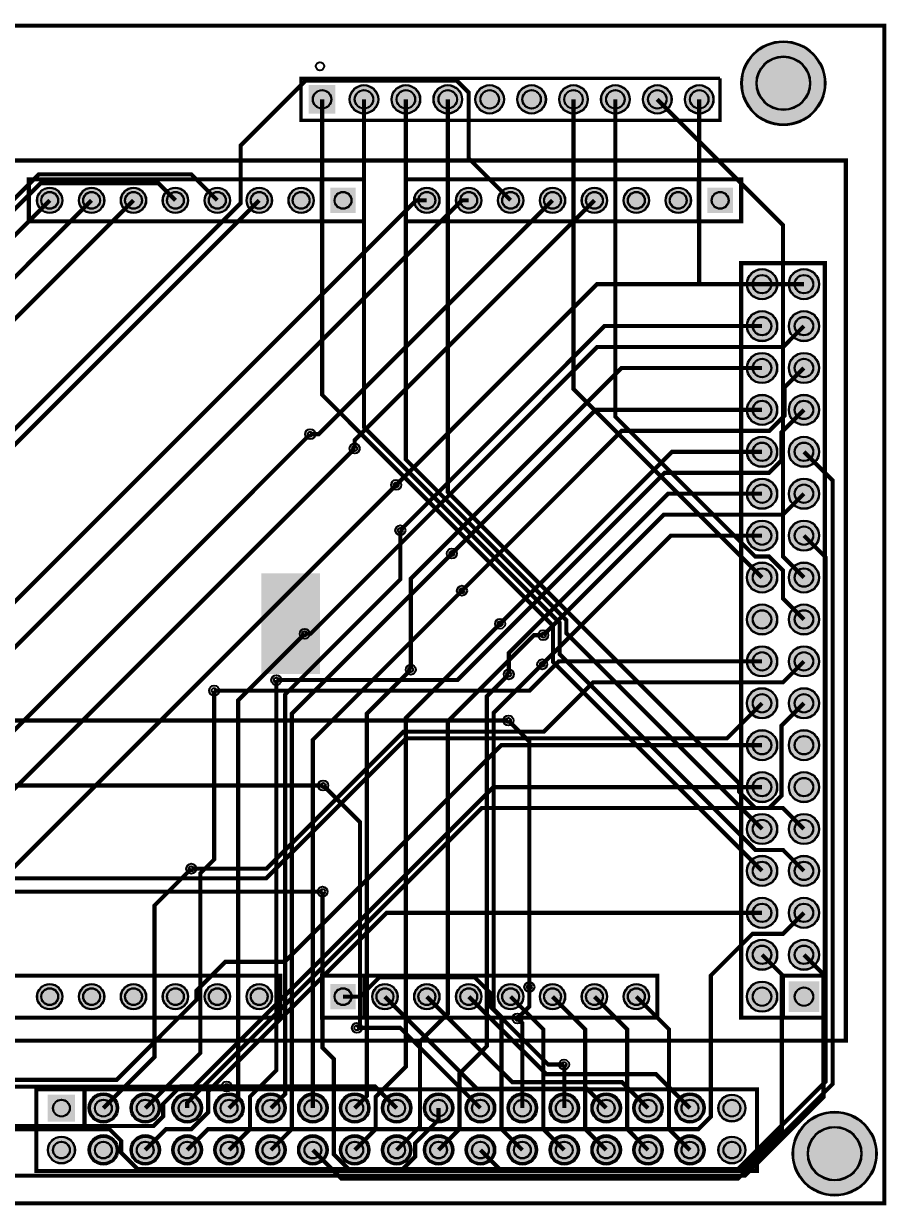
# Model space of a CAD drawing. Header units: millimetres. Extents: x 0 to 106, y 0 to 71.
# Drawn here: x 54 to 106.3, y -0.1 to 71.5 of the extents above; entities that cross this region are included whole.
import ezdxf

# ---------------------------------------------------------------- set-up
doc = ezdxf.new("R2010")
doc.units = ezdxf.units.MM
for name, color, linetype, true_color in [('BoardOutLine', 7, 'Continuous', 0xff00ff), ('BottomLayer', 7, 'Continuous', 0x0000ff), ('BottomSilkLayer', 7, 'Continuous', 0x66cc33), ('BottomSolderMaskLayer', 7, 'Continuous', 0xaa00ff), ('Hole', 7, 'Continuous', 0x222222), ('Multi-Layer', 7, 'Continuous', 0xc0c0c0), ('TopLayer', 7, 'Continuous', 0xff0000), ('TopSilkLayer', 7, 'Continuous', 0xffcc00), ('TopSolderMaskLayer', 7, 'Continuous', 0x800080)]:
    doc.layers.add(name, color=color, linetype=linetype, true_color=true_color)

msp = doc.modelspace()

# ---------------------------------------------------------------- hatches: boundary and pattern name
at = {"layer": 'BottomSolderMaskLayer'}
for points in [[(97.471, 67.88, 1), (102.572, 67.88, 1)], [(71.247, 67.779), (72.873, 67.779), (72.873, 66.028), (71.247, 66.028)], [(73.724, 66.904, 1), (75.475, 66.904, 1)], [(76.265, 66.904, 1), (78.015, 66.904, 1)], [(78.805, 66.904, 1), (80.555, 66.904, 1)], [(81.345, 66.904, 1), (83.095, 66.904, 1)], [(83.885, 66.904, 1), (85.635, 66.904, 1)], [(86.425, 66.904, 1), (88.175, 66.904, 1)], [(88.965, 66.904, 1), (90.715, 66.904, 1)], [(91.505, 66.904, 1), (93.255, 66.904, 1)], [(94.045, 66.904, 1), (95.795, 66.904, 1)], [(54.774, 60.782, 1), (56.325, 60.782, 1)], [(57.314, 60.782, 1), (58.865, 60.782, 1)], [(59.854, 60.782, 1), (61.405, 60.782, 1)], [(62.394, 60.782, 1), (63.945, 60.782, 1)], [(64.934, 60.782, 1), (66.485, 60.782, 1)], [(67.474, 60.782, 1), (69.025, 60.782, 1)], [(70.014, 60.782, 1), (71.565, 60.782, 1)], [(74.105, 60.007), (72.555, 60.007), (72.555, 61.558), (74.105, 61.558)], [(77.635, 60.782, 1), (79.185, 60.782, 1)], [(80.175, 60.782, 1), (81.725, 60.782, 1)], [(82.715, 60.782, 1), (84.265, 60.782, 1)], [(85.255, 60.782, 1), (86.805, 60.782, 1)], [(87.795, 60.782, 1), (89.345, 60.782, 1)], [(90.335, 60.782, 1), (91.885, 60.782, 1)], [(92.875, 60.782, 1), (94.425, 60.782, 1)], [(96.965, 60.007), (95.415, 60.007), (95.415, 61.558), (96.965, 61.558)], [(97.805, 55.702, 1), (99.655, 55.702, 1)], [(100.345, 55.702, 1), (102.195, 55.702, 1)], [(97.805, 53.162, 1), (99.655, 53.162, 1)], [(100.345, 53.162, 1), (102.195, 53.162, 1)], [(97.805, 50.622, 1), (99.655, 50.622, 1)], [(100.345, 50.622, 1), (102.195, 50.622, 1)], [(97.805, 48.082, 1), (99.655, 48.082, 1)], [(100.345, 48.082, 1), (102.195, 48.082, 1)], [(97.805, 45.542, 1), (99.655, 45.542, 1)], [(100.345, 45.542, 1), (102.195, 45.542, 1)], [(97.805, 43.002, 1), (99.655, 43.002, 1)], [(100.345, 43.002, 1), (102.195, 43.002, 1)], [(97.805, 40.462, 1), (99.655, 40.462, 1)], [(100.345, 40.462, 1), (102.195, 40.462, 1)], [(97.805, 37.922, 1), (99.655, 37.922, 1)], [(100.345, 37.922, 1), (102.195, 37.922, 1)], [(97.805, 35.382, 1), (99.655, 35.382, 1)], [(100.345, 35.382, 1), (102.195, 35.382, 1)], [(97.805, 32.842, 1), (99.655, 32.842, 1)], [(100.345, 32.842, 1), (102.195, 32.842, 1)], [(97.805, 30.302, 1), (99.655, 30.302, 1)], [(100.345, 30.302, 1), (102.195, 30.302, 1)], [(97.805, 27.762, 1), (99.655, 27.762, 1)], [(100.345, 27.762, 1), (102.195, 27.762, 1)], [(97.805, 25.222, 1), (99.655, 25.222, 1)], [(100.345, 25.222, 1), (102.195, 25.222, 1)], [(97.805, 22.682, 1), (99.655, 22.682, 1)], [(100.345, 22.682, 1), (102.195, 22.682, 1)], [(97.805, 20.142, 1), (99.655, 20.142, 1)], [(100.345, 20.142, 1), (102.195, 20.142, 1)], [(97.805, 17.602, 1), (99.655, 17.602, 1)], [(100.345, 17.602, 1), (102.195, 17.602, 1)], [(97.805, 15.062, 1), (99.655, 15.062, 1)], [(100.345, 15.062, 1), (102.195, 15.062, 1)], [(54.774, 12.522, 1), (56.325, 12.522, 1)], [(57.314, 12.522, 1), (58.865, 12.522, 1)], [(59.854, 12.522, 1), (61.405, 12.522, 1)], [(62.394, 12.522, 1), (63.945, 12.522, 1)], [(64.934, 12.522, 1), (66.485, 12.522, 1)], [(67.474, 12.522, 1), (69.025, 12.522, 1)], [(72.555, 13.298), (74.105, 13.298), (74.105, 11.747), (72.555, 11.747)], [(75.095, 12.522, 1), (76.645, 12.522, 1)], [(77.635, 12.522, 1), (79.185, 12.522, 1)], [(80.175, 12.522, 1), (81.725, 12.522, 1)], [(82.715, 12.522, 1), (84.265, 12.522, 1)], [(85.255, 12.522, 1), (86.805, 12.522, 1)], [(87.795, 12.522, 1), (89.345, 12.522, 1)], [(90.335, 12.522, 1), (91.885, 12.522, 1)], [(97.805, 12.522, 1), (99.655, 12.522, 1)], [(100.345, 11.597), (100.345, 13.448), (102.195, 13.448), (102.195, 11.597)], [(55.436, 4.94), (57.087, 4.94), (57.087, 6.591), (55.436, 6.591)], [(57.976, 5.766, 1), (59.627, 5.766, 1)], [(60.516, 5.766, 1), (62.167, 5.766, 1)], [(63.056, 5.766, 1), (64.707, 5.766, 1)], [(65.596, 5.766, 1), (67.247, 5.766, 1)], [(68.136, 5.766, 1), (69.787, 5.766, 1)], [(70.676, 5.766, 1), (72.327, 5.766, 1)], [(73.216, 5.766, 1), (74.867, 5.766, 1)], [(75.756, 5.766, 1), (77.407, 5.766, 1)], [(78.296, 5.766, 1), (79.947, 5.766, 1)], [(80.836, 5.766, 1), (82.487, 5.766, 1)], [(83.376, 5.766, 1), (85.027, 5.766, 1)], [(85.916, 5.766, 1), (87.567, 5.766, 1)], [(88.456, 5.766, 1), (90.107, 5.766, 1)], [(90.996, 5.766, 1), (92.647, 5.766, 1)], [(93.536, 5.766, 1), (95.187, 5.766, 1)], [(96.076, 5.766, 1), (97.727, 5.766, 1)], [(100.581, 3.008, 1), (105.682, 3.008, 1)], [(55.436, 3.226, 1), (57.087, 3.226, 1)], [(57.976, 3.226, 1), (59.627, 3.226, 1)], [(60.516, 3.226, 1), (62.167, 3.226, 1)], [(63.056, 3.226, 1), (64.707, 3.226, 1)], [(65.596, 3.226, 1), (67.247, 3.226, 1)], [(68.136, 3.226, 1), (69.787, 3.226, 1)], [(70.676, 3.226, 1), (72.327, 3.226, 1)], [(73.216, 3.226, 1), (74.867, 3.226, 1)], [(75.756, 3.226, 1), (77.407, 3.226, 1)], [(78.296, 3.226, 1), (79.947, 3.226, 1)], [(80.836, 3.226, 1), (82.487, 3.226, 1)], [(83.376, 3.226, 1), (85.027, 3.226, 1)], [(85.916, 3.226, 1), (87.567, 3.226, 1)], [(88.456, 3.226, 1), (90.107, 3.226, 1)], [(90.996, 3.226, 1), (92.647, 3.226, 1)], [(93.536, 3.226, 1), (95.187, 3.226, 1)], [(96.076, 3.226, 1), (97.727, 3.226, 1)]]:
    msp.add_hatch(color=256, dxfattribs=at).paths.add_polyline_path(points)
at = {"layer": 'Multi-Layer'}
for points in [[(71.273, 67.754), (72.847, 67.754), (72.847, 66.054), (71.273, 66.054)], [(73.75, 66.904, 1), (75.45, 66.904, 1)], [(76.29, 66.904, 1), (77.99, 66.904, 1)], [(78.83, 66.904, 1), (80.53, 66.904, 1)], [(81.37, 66.904, 1), (83.07, 66.904, 1)], [(83.91, 66.904, 1), (85.61, 66.904, 1)], [(86.45, 66.904, 1), (88.15, 66.904, 1)], [(88.99, 66.904, 1), (90.69, 66.904, 1)], [(91.53, 66.904, 1), (93.23, 66.904, 1)], [(94.07, 66.904, 1), (95.77, 66.904, 1)], [(54.8, 60.782, 1), (56.3, 60.782, 1)], [(57.34, 60.782, 1), (58.84, 60.782, 1)], [(59.88, 60.782, 1), (61.38, 60.782, 1)], [(62.42, 60.782, 1), (63.92, 60.782, 1)], [(64.96, 60.782, 1), (66.46, 60.782, 1)], [(67.5, 60.782, 1), (69, 60.782, 1)], [(70.04, 60.782, 1), (71.54, 60.782, 1)], [(74.08, 60.032), (72.58, 60.032), (72.58, 61.532), (74.08, 61.532)], [(77.66, 60.782, 1), (79.16, 60.782, 1)], [(80.2, 60.782, 1), (81.7, 60.782, 1)], [(82.74, 60.782, 1), (84.24, 60.782, 1)], [(85.28, 60.782, 1), (86.78, 60.782, 1)], [(87.82, 60.782, 1), (89.32, 60.782, 1)], [(90.36, 60.782, 1), (91.86, 60.782, 1)], [(92.9, 60.782, 1), (94.4, 60.782, 1)], [(96.94, 60.032), (95.44, 60.032), (95.44, 61.532), (96.94, 61.532)], [(97.83, 55.702, 1), (99.63, 55.702, 1)], [(100.37, 55.702, 1), (102.17, 55.702, 1)], [(97.83, 53.162, 1), (99.63, 53.162, 1)], [(100.37, 53.162, 1), (102.17, 53.162, 1)], [(97.83, 50.622, 1), (99.63, 50.622, 1)], [(100.37, 50.622, 1), (102.17, 50.622, 1)], [(97.83, 48.082, 1), (99.63, 48.082, 1)], [(100.37, 48.082, 1), (102.17, 48.082, 1)], [(97.83, 45.542, 1), (99.63, 45.542, 1)], [(100.37, 45.542, 1), (102.17, 45.542, 1)], [(97.83, 43.002, 1), (99.63, 43.002, 1)], [(100.37, 43.002, 1), (102.17, 43.002, 1)], [(97.83, 40.462, 1), (99.63, 40.462, 1)], [(100.37, 40.462, 1), (102.17, 40.462, 1)], [(97.83, 37.922, 1), (99.63, 37.922, 1)], [(100.37, 37.922, 1), (102.17, 37.922, 1)], [(97.83, 35.382, 1), (99.63, 35.382, 1)], [(100.37, 35.382, 1), (102.17, 35.382, 1)], [(97.83, 32.842, 1), (99.63, 32.842, 1)], [(100.37, 32.842, 1), (102.17, 32.842, 1)], [(97.83, 30.302, 1), (99.63, 30.302, 1)], [(100.37, 30.302, 1), (102.17, 30.302, 1)], [(97.83, 27.762, 1), (99.63, 27.762, 1)], [(100.37, 27.762, 1), (102.17, 27.762, 1)], [(97.83, 25.222, 1), (99.63, 25.222, 1)], [(100.37, 25.222, 1), (102.17, 25.222, 1)], [(97.83, 22.682, 1), (99.63, 22.682, 1)], [(100.37, 22.682, 1), (102.17, 22.682, 1)], [(97.83, 20.142, 1), (99.63, 20.142, 1)], [(100.37, 20.142, 1), (102.17, 20.142, 1)], [(97.83, 17.602, 1), (99.63, 17.602, 1)], [(100.37, 17.602, 1), (102.17, 17.602, 1)], [(97.83, 15.062, 1), (99.63, 15.062, 1)], [(100.37, 15.062, 1), (102.17, 15.062, 1)], [(54.8, 12.522, 1), (56.3, 12.522, 1)], [(57.34, 12.522, 1), (58.84, 12.522, 1)], [(59.88, 12.522, 1), (61.38, 12.522, 1)], [(62.42, 12.522, 1), (63.92, 12.522, 1)], [(64.96, 12.522, 1), (66.46, 12.522, 1)], [(67.5, 12.522, 1), (69, 12.522, 1)], [(72.58, 13.272), (74.08, 13.272), (74.08, 11.772), (72.58, 11.772)], [(75.12, 12.522, 1), (76.62, 12.522, 1)], [(77.66, 12.522, 1), (79.16, 12.522, 1)], [(80.2, 12.522, 1), (81.7, 12.522, 1)], [(82.74, 12.522, 1), (84.24, 12.522, 1)], [(85.28, 12.522, 1), (86.78, 12.522, 1)], [(87.82, 12.522, 1), (89.32, 12.522, 1)], [(90.36, 12.522, 1), (91.86, 12.522, 1)], [(97.83, 12.522, 1), (99.63, 12.522, 1)], [(100.37, 11.622), (100.37, 13.422), (102.17, 13.422), (102.17, 11.622)], [(55.461, 4.966), (57.061, 4.966), (57.061, 6.566), (55.461, 6.566)], [(58.001, 5.766, 1), (59.601, 5.766, 1)], [(60.541, 5.766, 1), (62.141, 5.766, 1)], [(63.081, 5.766, 1), (64.681, 5.766, 1)], [(65.621, 5.766, 1), (67.221, 5.766, 1)], [(68.161, 5.766, 1), (69.761, 5.766, 1)], [(70.701, 5.766, 1), (72.301, 5.766, 1)], [(73.241, 5.766, 1), (74.841, 5.766, 1)], [(75.781, 5.766, 1), (77.381, 5.766, 1)], [(78.321, 5.766, 1), (79.921, 5.766, 1)], [(80.861, 5.766, 1), (82.461, 5.766, 1)], [(83.401, 5.766, 1), (85.001, 5.766, 1)], [(85.941, 5.766, 1), (87.541, 5.766, 1)], [(88.481, 5.766, 1), (90.081, 5.766, 1)], [(91.021, 5.766, 1), (92.621, 5.766, 1)], [(93.561, 5.766, 1), (95.161, 5.766, 1)], [(96.101, 5.766, 1), (97.701, 5.766, 1)], [(55.461, 3.226, 1), (57.061, 3.226, 1)], [(58.001, 3.226, 1), (59.601, 3.226, 1)], [(60.541, 3.226, 1), (62.141, 3.226, 1)], [(63.081, 3.226, 1), (64.681, 3.226, 1)], [(65.621, 3.226, 1), (67.221, 3.226, 1)], [(68.161, 3.226, 1), (69.761, 3.226, 1)], [(70.701, 3.226, 1), (72.301, 3.226, 1)], [(73.241, 3.226, 1), (74.841, 3.226, 1)], [(75.781, 3.226, 1), (77.381, 3.226, 1)], [(78.321, 3.226, 1), (79.921, 3.226, 1)], [(80.861, 3.226, 1), (82.461, 3.226, 1)], [(83.401, 3.226, 1), (85.001, 3.226, 1)], [(85.941, 3.226, 1), (87.541, 3.226, 1)], [(88.481, 3.226, 1), (90.081, 3.226, 1)], [(91.021, 3.226, 1), (92.621, 3.226, 1)], [(93.561, 3.226, 1), (95.161, 3.226, 1)], [(96.101, 3.226, 1), (97.701, 3.226, 1)]]:
    msp.add_hatch(color=256, dxfattribs=at).paths.add_polyline_path(points)
at = {"layer": 'TopSilkLayer'}
msp.add_hatch(color=256, dxfattribs=at).paths.add_polyline_path([(68.377, 38.176), (71.933, 38.176), (71.933, 32.08), (68.377, 32.08), (68.377, 38.176)])
at = {"layer": 'TopSolderMaskLayer'}
for points in [[(97.471, 67.88, 1), (102.572, 67.88, 1)], [(71.247, 67.779), (72.873, 67.779), (72.873, 66.028), (71.247, 66.028)], [(73.724, 66.904, 1), (75.475, 66.904, 1)], [(76.265, 66.904, 1), (78.015, 66.904, 1)], [(78.805, 66.904, 1), (80.555, 66.904, 1)], [(81.345, 66.904, 1), (83.095, 66.904, 1)], [(83.885, 66.904, 1), (85.635, 66.904, 1)], [(86.425, 66.904, 1), (88.175, 66.904, 1)], [(88.965, 66.904, 1), (90.715, 66.904, 1)], [(91.505, 66.904, 1), (93.255, 66.904, 1)], [(94.045, 66.904, 1), (95.795, 66.904, 1)], [(54.774, 60.782, 1), (56.325, 60.782, 1)], [(57.314, 60.782, 1), (58.865, 60.782, 1)], [(59.854, 60.782, 1), (61.405, 60.782, 1)], [(62.394, 60.782, 1), (63.945, 60.782, 1)], [(64.934, 60.782, 1), (66.485, 60.782, 1)], [(67.474, 60.782, 1), (69.025, 60.782, 1)], [(70.014, 60.782, 1), (71.565, 60.782, 1)], [(74.105, 60.007), (72.555, 60.007), (72.555, 61.558), (74.105, 61.558)], [(77.635, 60.782, 1), (79.185, 60.782, 1)], [(80.175, 60.782, 1), (81.725, 60.782, 1)], [(82.715, 60.782, 1), (84.265, 60.782, 1)], [(85.255, 60.782, 1), (86.805, 60.782, 1)], [(87.795, 60.782, 1), (89.345, 60.782, 1)], [(90.335, 60.782, 1), (91.885, 60.782, 1)], [(92.875, 60.782, 1), (94.425, 60.782, 1)], [(96.965, 60.007), (95.415, 60.007), (95.415, 61.558), (96.965, 61.558)], [(97.805, 55.702, 1), (99.655, 55.702, 1)], [(100.345, 55.702, 1), (102.195, 55.702, 1)], [(97.805, 53.162, 1), (99.655, 53.162, 1)], [(100.345, 53.162, 1), (102.195, 53.162, 1)], [(97.805, 50.622, 1), (99.655, 50.622, 1)], [(100.345, 50.622, 1), (102.195, 50.622, 1)], [(97.805, 48.082, 1), (99.655, 48.082, 1)], [(100.345, 48.082, 1), (102.195, 48.082, 1)], [(97.805, 45.542, 1), (99.655, 45.542, 1)], [(100.345, 45.542, 1), (102.195, 45.542, 1)], [(97.805, 43.002, 1), (99.655, 43.002, 1)], [(100.345, 43.002, 1), (102.195, 43.002, 1)], [(97.805, 40.462, 1), (99.655, 40.462, 1)], [(100.345, 40.462, 1), (102.195, 40.462, 1)], [(97.805, 37.922, 1), (99.655, 37.922, 1)], [(100.345, 37.922, 1), (102.195, 37.922, 1)], [(97.805, 35.382, 1), (99.655, 35.382, 1)], [(100.345, 35.382, 1), (102.195, 35.382, 1)], [(97.805, 32.842, 1), (99.655, 32.842, 1)], [(100.345, 32.842, 1), (102.195, 32.842, 1)], [(97.805, 30.302, 1), (99.655, 30.302, 1)], [(100.345, 30.302, 1), (102.195, 30.302, 1)], [(97.805, 27.762, 1), (99.655, 27.762, 1)], [(100.345, 27.762, 1), (102.195, 27.762, 1)], [(97.805, 25.222, 1), (99.655, 25.222, 1)], [(100.345, 25.222, 1), (102.195, 25.222, 1)], [(97.805, 22.682, 1), (99.655, 22.682, 1)], [(100.345, 22.682, 1), (102.195, 22.682, 1)], [(97.805, 20.142, 1), (99.655, 20.142, 1)], [(100.345, 20.142, 1), (102.195, 20.142, 1)], [(97.805, 17.602, 1), (99.655, 17.602, 1)], [(100.345, 17.602, 1), (102.195, 17.602, 1)], [(97.805, 15.062, 1), (99.655, 15.062, 1)], [(100.345, 15.062, 1), (102.195, 15.062, 1)], [(54.774, 12.522, 1), (56.325, 12.522, 1)], [(57.314, 12.522, 1), (58.865, 12.522, 1)], [(59.854, 12.522, 1), (61.405, 12.522, 1)], [(62.394, 12.522, 1), (63.945, 12.522, 1)], [(64.934, 12.522, 1), (66.485, 12.522, 1)], [(67.474, 12.522, 1), (69.025, 12.522, 1)], [(72.555, 13.298), (74.105, 13.298), (74.105, 11.747), (72.555, 11.747)], [(75.095, 12.522, 1), (76.645, 12.522, 1)], [(77.635, 12.522, 1), (79.185, 12.522, 1)], [(80.175, 12.522, 1), (81.725, 12.522, 1)], [(82.715, 12.522, 1), (84.265, 12.522, 1)], [(85.255, 12.522, 1), (86.805, 12.522, 1)], [(87.795, 12.522, 1), (89.345, 12.522, 1)], [(90.335, 12.522, 1), (91.885, 12.522, 1)], [(97.805, 12.522, 1), (99.655, 12.522, 1)], [(100.345, 11.597), (100.345, 13.448), (102.195, 13.448), (102.195, 11.597)], [(55.436, 4.94), (57.087, 4.94), (57.087, 6.591), (55.436, 6.591)], [(57.976, 5.766, 1), (59.627, 5.766, 1)], [(60.516, 5.766, 1), (62.167, 5.766, 1)], [(63.056, 5.766, 1), (64.707, 5.766, 1)], [(65.596, 5.766, 1), (67.247, 5.766, 1)], [(68.136, 5.766, 1), (69.787, 5.766, 1)], [(70.676, 5.766, 1), (72.327, 5.766, 1)], [(73.216, 5.766, 1), (74.867, 5.766, 1)], [(75.756, 5.766, 1), (77.407, 5.766, 1)], [(78.296, 5.766, 1), (79.947, 5.766, 1)], [(80.836, 5.766, 1), (82.487, 5.766, 1)], [(83.376, 5.766, 1), (85.027, 5.766, 1)], [(85.916, 5.766, 1), (87.567, 5.766, 1)], [(88.456, 5.766, 1), (90.107, 5.766, 1)], [(90.996, 5.766, 1), (92.647, 5.766, 1)], [(93.536, 5.766, 1), (95.187, 5.766, 1)], [(96.076, 5.766, 1), (97.727, 5.766, 1)], [(100.581, 3.008, 1), (105.682, 3.008, 1)], [(55.436, 3.226, 1), (57.087, 3.226, 1)], [(57.976, 3.226, 1), (59.627, 3.226, 1)], [(60.516, 3.226, 1), (62.167, 3.226, 1)], [(63.056, 3.226, 1), (64.707, 3.226, 1)], [(65.596, 3.226, 1), (67.247, 3.226, 1)], [(68.136, 3.226, 1), (69.787, 3.226, 1)], [(70.676, 3.226, 1), (72.327, 3.226, 1)], [(73.216, 3.226, 1), (74.867, 3.226, 1)], [(75.756, 3.226, 1), (77.407, 3.226, 1)], [(78.296, 3.226, 1), (79.947, 3.226, 1)], [(80.836, 3.226, 1), (82.487, 3.226, 1)], [(83.376, 3.226, 1), (85.027, 3.226, 1)], [(85.916, 3.226, 1), (87.567, 3.226, 1)], [(88.456, 3.226, 1), (90.107, 3.226, 1)], [(90.996, 3.226, 1), (92.647, 3.226, 1)], [(93.536, 3.226, 1), (95.187, 3.226, 1)], [(96.076, 3.226, 1), (97.727, 3.226, 1)]]:
    msp.add_hatch(color=256, dxfattribs=at).paths.add_polyline_path(points)

# ---------------------------------------------------------------- linework, layer by layer
at = {"layer": 'BoardOutLine', "const_width": 0.254}
msp.add_lwpolyline([(106.139, 0), (-0.061, 0), (-0.061, 71.365), (106.139, 71.365), (106.139, 0)], close=True, dxfattribs=at)
at = {"layer": 'BottomLayer', "const_width": 0.254}
for points in [[(83.49, 60.783), (80.95, 63.323), (80.95, 67.31), (80.221, 68.04), (71.062, 68.04), (67.124, 64.102), (67.124, 60.616), (35.314, 28.807), (35.314, 6.511), (34.569, 5.766)], [(72.06, 66.904), (72.06, 65.775)], [(101.27, 20.142), (100, 21.412), (98.328, 21.412), (86.461, 33.28), (86.461, 35.174), (74.6, 47.035), (74.6, 66.904)], [(98.73, 22.682), (86.869, 34.544), (86.869, 35.343), (77.14, 45.072), (77.14, 66.904)], [(101.27, 22.682), (100, 23.952), (98.325, 23.952), (97.348, 24.929), (97.348, 25.44), (79.68, 43.108), (79.68, 66.904)], [(87.3, 66.904), (87.3, 49.353), (98.73, 37.923)], [(89.84, 66.904), (89.84, 47.669), (98.316, 39.193), (99.15, 39.193), (99.997, 38.345), (99.997, 36.655), (101.27, 35.382)], [(92.38, 66.904), (100, 59.284), (100, 39.193), (101.27, 37.923)], [(98.73, 20.142), (86.054, 32.819), (86.054, 35.005), (72.06, 48.999), (72.06, 65.775)], [(65.71, 60.783), (64.132, 62.361), (54.893, 62.361), (18.242, 25.71), (18.242, 2.761), (18.881, 2.122), (23.306, 2.122), (24.409, 3.226)], [(63.17, 60.783), (62.135, 61.817), (54.993, 61.817), (20.599, 27.423), (20.599, 4.496), (19.329, 3.226)], [(55.55, 60.783), (24.895, 30.127), (24.895, 9.585), (23.139, 7.83), (23.139, 4.496), (21.869, 3.226)], [(58.09, 60.783), (30.15, 32.842), (30.15, 12.122), (29.812, 11.785), (29.812, 9.423), (28.219, 7.83), (28.219, 4.496), (26.949, 3.226)], [(68.25, 60.783), (37.732, 30.265), (37.732, 8.352), (35.65, 6.27), (35.65, 5.169), (34.978, 4.496), (34.305, 4.496), (33.118, 3.309), (33.118, 2.595), (32.562, 2.039), (30.676, 2.039), (29.489, 3.226)], [(60.63, 60.783), (32.829, 32.982), (32.829, 12.054), (33.136, 11.747), (33.136, 4.332), (32.029, 3.226)], [(71.337, 46.609), (40.31, 15.582), (40.31, 8.966), (37.109, 5.766)], [(74.037, 45.741), (45.39, 17.094), (45.39, 11.506), (39.649, 5.766)], [(101.27, 45.543), (103.014, 43.799), (103.014, 7.233), (97.271, 1.49), (73.237, 1.49), (71.501, 3.226)], [(76.549, 43.533), (48.916, 15.9), (48.916, 12.492), (42.189, 5.766)], [(76.803, 40.783), (76.803, 37.815), (69.823, 30.835), (69.823, 6.628), (68.961, 5.766)], [(81.661, 3.226), (82.831, 2.056), (97.26, 2.056), (102.581, 7.377), (102.581, 39.152), (101.27, 40.463)], [(68.961, 3.226), (70.231, 4.496), (70.231, 29.68), (79.93, 39.378)], [(80.54, 37.126), (71.501, 28.087), (71.501, 5.766)], [(82.851, 35.122), (77.14, 29.412), (77.14, 8.288), (75.311, 6.459), (75.311, 4.496), (74.041, 3.226)], [(71.007, 34.518), (66.978, 30.489), (66.978, 6.323), (66.421, 5.766)], [(85.468, 34.429), (84.901, 34.429), (79.68, 29.207), (79.68, 11.491), (77.995, 9.807), (77.995, 4.64), (76.581, 3.226)], [(77.435, 32.339), (74.769, 29.673), (74.769, 6.494), (74.041, 5.766)], [(85.407, 32.662), (82.459, 29.715), (82.459, 11.774), (82.931, 11.302), (82.931, 4.496), (84.201, 3.226)], [(66.421, 3.226), (67.691, 4.496), (67.691, 6.459), (69.288, 8.056), (69.288, 31.709)], [(83.382, 32.058), (82.051, 30.728), (82.051, 9.523), (80.391, 7.863), (80.391, 4.496), (79.121, 3.226)], [(61.341, 5.766), (64.679, 9.104), (64.679, 19.995), (65.516, 20.832), (65.516, 31.07)], [(84.622, 13.108), (84.622, 27.992), (83.355, 29.26)], [(72.129, 25.319), (74.361, 23.087), (74.361, 10.819), (74.176, 10.634)], [(64.133, 20.278), (61.9, 18.045), (61.9, 8.865), (58.801, 5.766)], [(72.091, 18.886), (72.091, 9.419), (72.771, 8.739), (72.771, 2.962), (73.703, 2.03), (76.915, 2.03), (77.707, 2.823), (77.707, 3.646), (79.121, 5.06), (79.121, 5.766)], [(66.273, 7.075), (63.477, 7.075), (62.422, 6.02), (62.422, 5.258), (61.849, 4.685), (39.052, 4.685), (38.548, 5.189), (38.548, 6.269), (41.58, 9.302), (41.58, 12.522)], [(83.49, 12.522), (85.471, 10.541), (85.471, 4.496), (86.741, 3.226)], [(86.03, 12.522), (88.011, 10.541), (88.011, 4.496), (89.281, 3.226)], [(88.57, 12.522), (90.551, 10.541), (90.551, 4.496), (91.821, 3.226)], [(91.11, 12.522), (93.091, 10.541), (93.091, 4.496), (94.361, 3.226)], [(83.908, 11.203), (84.201, 10.911), (84.201, 5.766)], [(86.741, 5.766), (86.741, 8.395), (86.731, 8.405)]]:
    msp.add_lwpolyline(points, dxfattribs=at)
at = {"layer": 'BottomSilkLayer', "const_width": 0.254}
msp.add_lwpolyline([(54.737, 1.956), (98.425, 1.956), (98.425, 6.909), (54.737, 6.909), (54.737, 1.956)], close=True, dxfattribs=at)
msp.add_lwpolyline([(54.864, 4.496), (57.658, 4.496), (57.658, 6.909)], dxfattribs=at)
at = {"layer": 'BottomSolderMaskLayer'}
for centre, radius in [((100.022, 67.88), 2.551), ((100.021, 67.88), 1.633), ((72.06, 66.904), 0.568), ((74.6, 66.904), 0.875), ((74.6, 66.904), 0.566), ((77.14, 66.904), 0.875), ((77.14, 66.904), 0.566), ((79.68, 66.904), 0.875), ((79.68, 66.904), 0.566), ((82.22, 66.904), 0.875), ((82.22, 66.904), 0.566), ((84.76, 66.904), 0.875), ((84.76, 66.904), 0.566), ((87.3, 66.904), 0.875), ((87.3, 66.904), 0.566), ((89.84, 66.904), 0.875), ((89.84, 66.904), 0.566), ((92.38, 66.904), 0.875), ((92.38, 66.904), 0.566), ((94.92, 66.904), 0.875), ((94.92, 66.904), 0.566), ((55.55, 60.782), 0.775), ((55.55, 60.782), 0.517), ((58.09, 60.782), 0.775), ((58.09, 60.782), 0.517), ((60.63, 60.782), 0.775), ((60.63, 60.782), 0.517), ((63.17, 60.782), 0.775), ((63.17, 60.782), 0.517), ((65.71, 60.782), 0.775), ((65.71, 60.782), 0.517), ((68.25, 60.782), 0.775), ((68.25, 60.782), 0.517), ((70.79, 60.782), 0.775), ((70.79, 60.782), 0.517), ((73.33, 60.782), 0.517), ((78.41, 60.782), 0.775), ((78.41, 60.782), 0.517), ((80.95, 60.782), 0.775), ((80.95, 60.782), 0.517), ((83.49, 60.782), 0.775), ((83.49, 60.782), 0.517), ((86.03, 60.782), 0.775), ((86.03, 60.782), 0.517), ((88.57, 60.782), 0.775), ((88.57, 60.782), 0.517), ((91.11, 60.782), 0.775), ((91.11, 60.782), 0.517), ((93.65, 60.782), 0.775), ((93.65, 60.782), 0.517), ((96.19, 60.782), 0.517), ((98.73, 55.702), 0.925), ((101.27, 55.702), 0.925), ((98.73, 55.702), 0.566), ((101.27, 55.702), 0.566), ((98.73, 53.162), 0.925), ((98.73, 53.162), 0.566), ((101.27, 53.162), 0.925), ((101.27, 53.162), 0.566), ((98.73, 50.622), 0.925), ((98.73, 50.622), 0.566), ((101.27, 50.622), 0.925), ((101.27, 50.622), 0.566), ((98.73, 48.082), 0.925), ((101.27, 48.082), 0.925), ((98.73, 48.082), 0.566), ((101.27, 48.082), 0.566), ((98.73, 45.542), 0.925), ((98.73, 45.542), 0.566), ((101.27, 45.542), 0.925), ((101.27, 45.542), 0.566), ((98.73, 43.002), 0.925), ((101.27, 43.002), 0.925), ((98.73, 43.002), 0.566), ((101.27, 43.002), 0.566), ((98.73, 40.462), 0.925), ((98.73, 40.462), 0.566), ((101.27, 40.462), 0.925), ((101.27, 40.462), 0.566), ((98.73, 37.922), 0.925), ((101.27, 37.922), 0.925), ((98.73, 37.922), 0.566), ((101.27, 37.922), 0.566), ((98.73, 35.382), 0.925), ((98.73, 35.382), 0.566), ((101.27, 35.382), 0.925), ((101.27, 35.382), 0.566), ((98.73, 32.842), 0.925), ((101.27, 32.842), 0.925), ((98.73, 32.842), 0.566), ((101.27, 32.842), 0.566), ((98.73, 30.302), 0.925), ((98.73, 30.302), 0.566), ((101.27, 30.302), 0.925), ((101.27, 30.302), 0.566), ((98.73, 27.762), 0.925), ((101.27, 27.762), 0.925), ((98.73, 27.762), 0.566), ((101.27, 27.762), 0.566), ((98.73, 25.222), 0.925), ((98.73, 25.222), 0.566), ((101.27, 25.222), 0.925), ((101.27, 25.222), 0.566), ((98.73, 22.682), 0.925), ((98.73, 22.682), 0.566), ((101.27, 22.682), 0.925), ((101.27, 22.682), 0.566), ((98.73, 20.142), 0.925), ((101.27, 20.142), 0.925), ((98.73, 20.142), 0.566), ((101.27, 20.142), 0.566), ((98.73, 17.602), 0.925), ((98.73, 17.602), 0.566), ((101.27, 17.602), 0.925), ((101.27, 17.602), 0.566), ((98.73, 15.062), 0.925), ((101.27, 15.062), 0.925), ((98.73, 15.062), 0.566), ((101.27, 15.062), 0.566), ((55.55, 12.522), 0.775), ((55.55, 12.522), 0.517), ((58.09, 12.522), 0.775), ((58.09, 12.522), 0.517), ((60.63, 12.522), 0.775), ((60.63, 12.522), 0.517), ((63.17, 12.522), 0.775), ((63.17, 12.522), 0.517), ((65.71, 12.522), 0.775), ((65.71, 12.522), 0.517), ((68.25, 12.522), 0.775), ((68.25, 12.522), 0.517), ((73.33, 12.522), 0.517), ((75.87, 12.522), 0.775), ((75.87, 12.522), 0.517), ((78.41, 12.522), 0.775), ((78.41, 12.522), 0.517), ((80.95, 12.522), 0.775), ((80.95, 12.522), 0.517), ((83.49, 12.522), 0.775), ((83.49, 12.522), 0.517), ((86.03, 12.522), 0.775), ((86.03, 12.522), 0.517), ((88.57, 12.522), 0.775), ((88.57, 12.522), 0.517), ((91.11, 12.522), 0.775), ((91.11, 12.522), 0.517), ((98.73, 12.522), 0.925), ((98.73, 12.522), 0.566), ((101.27, 12.522), 0.566), ((58.801, 5.766), 0.825), ((61.341, 5.766), 0.825), ((63.881, 5.766), 0.825), ((66.421, 5.766), 0.825), ((68.961, 5.766), 0.825), ((71.501, 5.766), 0.825), ((74.041, 5.766), 0.825), ((76.581, 5.766), 0.825), ((79.121, 5.766), 0.825), ((81.661, 5.766), 0.825), ((84.201, 5.766), 0.825), ((86.741, 5.766), 0.825), ((89.281, 5.766), 0.825), ((91.821, 5.766), 0.825), ((94.361, 5.766), 0.825), ((96.901, 5.766), 0.825), ((56.261, 5.766), 0.516), ((58.801, 5.766), 0.516), ((61.341, 5.766), 0.516), ((63.881, 5.766), 0.516), ((66.421, 5.766), 0.516), ((68.961, 5.766), 0.516), ((71.501, 5.766), 0.516), ((74.041, 5.766), 0.516), ((76.581, 5.766), 0.516), ((79.121, 5.766), 0.516), ((81.661, 5.766), 0.516), ((84.201, 5.766), 0.516), ((86.741, 5.766), 0.516), ((89.281, 5.766), 0.516), ((91.821, 5.766), 0.516), ((94.361, 5.766), 0.516), ((96.901, 5.766), 0.516), ((103.132, 3.008), 2.551), ((103.131, 3.008), 1.633), ((56.261, 3.226), 0.825), ((56.261, 3.226), 0.516), ((58.801, 3.226), 0.825), ((58.801, 3.226), 0.516), ((61.341, 3.226), 0.825), ((61.341, 3.226), 0.516), ((63.881, 3.226), 0.825), ((63.881, 3.226), 0.516), ((66.421, 3.226), 0.825), ((66.421, 3.226), 0.516), ((68.961, 3.226), 0.825), ((68.961, 3.226), 0.516), ((71.501, 3.226), 0.825), ((71.501, 3.226), 0.516), ((74.041, 3.226), 0.825), ((74.041, 3.226), 0.516), ((76.581, 3.226), 0.825), ((76.581, 3.226), 0.516), ((79.121, 3.226), 0.825), ((79.121, 3.226), 0.516), ((81.661, 3.226), 0.825), ((81.661, 3.226), 0.516), ((84.201, 3.226), 0.825), ((84.201, 3.226), 0.516), ((86.741, 3.226), 0.825), ((86.741, 3.226), 0.516), ((89.281, 3.226), 0.825), ((89.281, 3.226), 0.516), ((91.821, 3.226), 0.825), ((91.821, 3.226), 0.516), ((94.361, 3.226), 0.825), ((94.361, 3.226), 0.516), ((96.901, 3.226), 0.825), ((96.901, 3.226), 0.516)]:
    msp.add_circle(centre, radius, dxfattribs=at)
at = {"layer": 'Hole'}
for centre in [(71.337, 46.609), (74.037, 45.741), (76.549, 43.533), (76.803, 40.783), (79.93, 39.378), (80.54, 37.126), (82.851, 35.122), (71.007, 34.518), (85.468, 34.429), (77.435, 32.339), (85.407, 32.662), (69.288, 31.709), (83.382, 32.058), (65.516, 31.07), (83.355, 29.26), (72.129, 25.319), (64.133, 20.278), (72.091, 18.886), (84.622, 13.108), (74.176, 10.634), (83.908, 11.203), (86.731, 8.405), (66.273, 7.075)]:
    msp.add_circle(centre, 0.153, dxfattribs=at)
at = {"layer": 'Multi-Layer'}
for centre, radius in [((100.022, 67.88), 2.5), ((100.021, 67.88), 1.6), ((72.06, 66.904), 0.55), ((74.6, 66.904), 0.85), ((74.6, 66.904), 0.55), ((77.14, 66.904), 0.85), ((77.14, 66.904), 0.55), ((79.68, 66.904), 0.85), ((79.68, 66.904), 0.55), ((82.22, 66.904), 0.85), ((82.22, 66.904), 0.55), ((84.76, 66.904), 0.85), ((84.76, 66.904), 0.55), ((87.3, 66.904), 0.85), ((87.3, 66.904), 0.55), ((89.84, 66.904), 0.85), ((89.84, 66.904), 0.55), ((92.38, 66.904), 0.85), ((92.38, 66.904), 0.55), ((94.92, 66.904), 0.85), ((94.92, 66.904), 0.55), ((55.55, 60.782), 0.75), ((55.55, 60.782), 0.5), ((58.09, 60.782), 0.75), ((58.09, 60.782), 0.5), ((60.63, 60.782), 0.75), ((60.63, 60.782), 0.5), ((63.17, 60.782), 0.75), ((63.17, 60.782), 0.5), ((65.71, 60.782), 0.75), ((65.71, 60.782), 0.5), ((68.25, 60.782), 0.75), ((68.25, 60.782), 0.5), ((70.79, 60.782), 0.75), ((70.79, 60.782), 0.5), ((73.33, 60.782), 0.5), ((78.41, 60.782), 0.75), ((78.41, 60.782), 0.5), ((80.95, 60.782), 0.75), ((80.95, 60.782), 0.5), ((83.49, 60.782), 0.75), ((83.49, 60.782), 0.5), ((86.03, 60.782), 0.75), ((86.03, 60.782), 0.5), ((88.57, 60.782), 0.75), ((88.57, 60.782), 0.5), ((91.11, 60.782), 0.75), ((91.11, 60.782), 0.5), ((93.65, 60.782), 0.75), ((93.65, 60.782), 0.5), ((96.19, 60.782), 0.5), ((98.73, 55.702), 0.9), ((101.27, 55.702), 0.9), ((98.73, 55.702), 0.55), ((101.27, 55.702), 0.55), ((98.73, 53.162), 0.9), ((101.27, 53.162), 0.9), ((98.73, 53.162), 0.55), ((101.27, 53.162), 0.55), ((98.73, 50.622), 0.9), ((98.73, 50.622), 0.55), ((101.27, 50.622), 0.9), ((101.27, 50.622), 0.55), ((98.73, 48.082), 0.9), ((101.27, 48.082), 0.9), ((98.73, 48.082), 0.55), ((101.27, 48.082), 0.55), ((71.337, 46.609), 0.305), ((74.037, 45.741), 0.305), ((98.73, 45.542), 0.9), ((98.73, 45.542), 0.55), ((101.27, 45.542), 0.9), ((101.27, 45.542), 0.55), ((76.549, 43.533), 0.305), ((98.73, 43.002), 0.9), ((101.27, 43.002), 0.9), ((98.73, 43.002), 0.55), ((101.27, 43.002), 0.55), ((76.803, 40.783), 0.305), ((98.73, 40.462), 0.9), ((98.73, 40.462), 0.55), ((101.27, 40.462), 0.9), ((101.27, 40.462), 0.55), ((79.93, 39.378), 0.305), ((98.73, 37.922), 0.9), ((101.27, 37.922), 0.9), ((98.73, 37.922), 0.55), ((101.27, 37.922), 0.55), ((80.54, 37.126), 0.305), ((98.73, 35.382), 0.9), ((98.73, 35.382), 0.55), ((101.27, 35.382), 0.9), ((101.27, 35.382), 0.55), ((82.851, 35.122), 0.305), ((71.007, 34.518), 0.305), ((85.468, 34.429), 0.305), ((98.73, 32.842), 0.9), ((101.27, 32.842), 0.9), ((85.407, 32.662), 0.305), ((98.73, 32.842), 0.55), ((101.27, 32.842), 0.55), ((77.435, 32.339), 0.305), ((83.382, 32.058), 0.305), ((69.288, 31.709), 0.305), ((65.516, 31.07), 0.305), ((98.73, 30.302), 0.9), ((98.73, 30.302), 0.55), ((101.27, 30.302), 0.9), ((101.27, 30.302), 0.55), ((83.355, 29.26), 0.305), ((98.73, 27.762), 0.9), ((101.27, 27.762), 0.9), ((98.73, 27.762), 0.55), ((101.27, 27.762), 0.55), ((98.73, 25.222), 0.9), ((101.27, 25.222), 0.9), ((72.129, 25.319), 0.305), ((98.73, 25.222), 0.55), ((101.27, 25.222), 0.55), ((98.73, 22.682), 0.9), ((98.73, 22.682), 0.55), ((101.27, 22.682), 0.9), ((101.27, 22.682), 0.55), ((98.73, 20.142), 0.9), ((101.27, 20.142), 0.9), ((64.133, 20.278), 0.305), ((98.73, 20.142), 0.55), ((101.27, 20.142), 0.55), ((72.091, 18.886), 0.305), ((98.73, 17.602), 0.9), ((98.73, 17.602), 0.55), ((101.27, 17.602), 0.9), ((101.27, 17.602), 0.55), ((98.73, 15.062), 0.9), ((101.27, 15.062), 0.9), ((98.73, 15.062), 0.55), ((101.27, 15.062), 0.55), ((55.55, 12.522), 0.75), ((55.55, 12.522), 0.5), ((58.09, 12.522), 0.75), ((58.09, 12.522), 0.5), ((60.63, 12.522), 0.75), ((60.63, 12.522), 0.5), ((63.17, 12.522), 0.75), ((63.17, 12.522), 0.5), ((65.71, 12.522), 0.75), ((65.71, 12.522), 0.5), ((68.25, 12.522), 0.75), ((68.25, 12.522), 0.5), ((73.33, 12.522), 0.5), ((75.87, 12.522), 0.75), ((75.87, 12.522), 0.5), ((78.41, 12.522), 0.75), ((78.41, 12.522), 0.5), ((80.95, 12.522), 0.75), ((80.95, 12.522), 0.5), ((83.49, 12.522), 0.75), ((83.49, 12.522), 0.5), ((84.622, 13.108), 0.305), ((86.03, 12.522), 0.75), ((86.03, 12.522), 0.5), ((88.57, 12.522), 0.75), ((88.57, 12.522), 0.5), ((91.11, 12.522), 0.75), ((91.11, 12.522), 0.5), ((98.73, 12.522), 0.9), ((98.73, 12.522), 0.55), ((101.27, 12.522), 0.55), ((83.908, 11.203), 0.305), ((74.176, 10.634), 0.305), ((86.731, 8.405), 0.305), ((66.273, 7.075), 0.305), ((58.801, 5.766), 0.8), ((61.341, 5.766), 0.8), ((63.881, 5.766), 0.8), ((66.421, 5.766), 0.8), ((68.961, 5.766), 0.8), ((71.501, 5.766), 0.8), ((74.041, 5.766), 0.8), ((76.581, 5.766), 0.8), ((79.121, 5.766), 0.8), ((81.661, 5.766), 0.8), ((84.201, 5.766), 0.8), ((86.741, 5.766), 0.8), ((89.281, 5.766), 0.8), ((91.821, 5.766), 0.8), ((94.361, 5.766), 0.8), ((96.901, 5.766), 0.8), ((56.261, 5.766), 0.5), ((58.801, 5.766), 0.5), ((61.341, 5.766), 0.5), ((63.881, 5.766), 0.5), ((66.421, 5.766), 0.5), ((68.961, 5.766), 0.5), ((71.501, 5.766), 0.5), ((74.041, 5.766), 0.5), ((76.581, 5.766), 0.5), ((79.121, 5.766), 0.5), ((81.661, 5.766), 0.5), ((84.201, 5.766), 0.5), ((86.741, 5.766), 0.5), ((89.281, 5.766), 0.5), ((91.821, 5.766), 0.5), ((94.361, 5.766), 0.5), ((96.901, 5.766), 0.5), ((103.132, 3.008), 2.5), ((103.131, 3.008), 1.6), ((56.261, 3.226), 0.8), ((56.261, 3.226), 0.5), ((58.801, 3.226), 0.8), ((58.801, 3.226), 0.5), ((61.341, 3.226), 0.8), ((61.341, 3.226), 0.5), ((63.881, 3.226), 0.8), ((63.881, 3.226), 0.5), ((66.421, 3.226), 0.8), ((66.421, 3.226), 0.5), ((68.961, 3.226), 0.8), ((68.961, 3.226), 0.5), ((71.501, 3.226), 0.8), ((71.501, 3.226), 0.5), ((74.041, 3.226), 0.8), ((74.041, 3.226), 0.5), ((76.581, 3.226), 0.8), ((76.581, 3.226), 0.5), ((79.121, 3.226), 0.8), ((79.121, 3.226), 0.5), ((81.661, 3.226), 0.8), ((81.661, 3.226), 0.5), ((84.201, 3.226), 0.8), ((84.201, 3.226), 0.5), ((86.741, 3.226), 0.8), ((86.741, 3.226), 0.5), ((89.281, 3.226), 0.8), ((89.281, 3.226), 0.5), ((91.821, 3.226), 0.8), ((91.821, 3.226), 0.5), ((94.361, 3.226), 0.8), ((94.361, 3.226), 0.5), ((96.901, 3.226), 0.8), ((96.901, 3.226), 0.5)]:
    msp.add_circle(centre, radius, dxfattribs=at)
at = {"layer": 'TopLayer', "const_width": 0.254}
for points in [[(94.92, 55.703), (94.92, 66.904)], [(78.41, 60.783), (77.756, 60.783), (30.204, 13.231), (30.204, 11.736), (30.398, 11.542)], [(80.95, 60.783), (80.533, 60.783), (32.829, 13.079), (32.829, 12.034), (32.402, 11.606)], [(86.03, 60.783), (71.856, 46.609), (71.337, 46.609)], [(88.57, 60.783), (74.037, 46.249), (74.037, 45.741)], [(94.92, 55.703), (88.719, 55.703), (76.549, 43.533)], [(98.73, 55.703), (94.92, 55.703)], [(101.27, 55.703), (98.73, 55.703)], [(71.007, 34.518), (71.366, 34.518), (88.741, 51.893), (100.001, 51.893), (101.27, 53.163)], [(98.73, 53.163), (89.183, 53.163), (76.803, 40.783)], [(98.73, 50.623), (90.205, 50.623), (77.435, 37.852), (77.435, 32.339)], [(101.27, 50.623), (100.089, 49.442), (100.089, 47.735), (99.167, 46.813), (90.227, 46.813), (80.54, 37.126)], [(101.27, 48.083), (99.911, 46.723), (99.911, 45.028), (99.155, 44.273), (92.836, 44.273), (80.271, 31.709), (69.288, 31.709)], [(98.73, 48.083), (88.634, 48.083), (79.93, 39.378)], [(98.73, 45.543), (93.271, 45.543), (82.851, 35.122)], [(98.73, 43.003), (93.03, 43.003), (83.382, 33.354), (83.382, 32.058)], [(101.27, 43.003), (100, 41.733), (92.771, 41.733), (85.468, 34.429)], [(98.73, 40.463), (93.207, 40.463), (85.407, 32.662)], [(101.27, 32.842), (100, 31.572), (88.486, 31.572), (85.498, 28.584), (76.992, 28.584), (68.686, 20.278), (64.133, 20.278)], [(65.516, 31.07), (84.643, 31.07), (86.415, 32.842), (98.73, 32.842)], [(28.107, 8.804), (34.394, 8.804), (37.77, 12.18), (37.77, 12.863), (44.599, 19.692), (68.677, 19.692), (77.16, 28.176), (96.603, 28.176), (98.73, 30.302)], [(101.27, 30.302), (99.911, 28.943), (99.911, 24.708), (99.155, 23.952), (81.746, 23.952), (63.881, 6.088), (63.881, 5.766)], [(33.96, 12.522), (50.697, 29.26), (83.355, 29.26)], [(98.73, 27.762), (82.926, 27.762), (69.796, 14.633), (66.196, 14.633), (64.44, 12.877), (64.44, 12.32), (59.599, 7.478), (28.929, 7.478), (28.606, 7.155), (23.258, 7.155), (21.869, 5.766)], [(98.73, 25.222), (82.439, 25.222), (64.287, 7.07), (29.098, 7.07), (27.794, 5.766), (26.949, 5.766)], [(36.5, 12.522), (49.296, 25.319), (72.129, 25.319)], [(39.04, 12.522), (45.403, 18.886), (72.091, 18.886)], [(98.73, 17.602), (75.973, 17.602), (65.151, 6.781), (65.151, 5.505), (64.142, 4.496), (62.611, 4.496), (61.341, 3.226)], [(101.27, 17.602), (100, 16.332), (98.155, 16.332), (95.631, 13.809), (95.631, 5.255), (94.872, 4.496), (65.152, 4.496), (63.881, 3.226)], [(101.27, 15.062), (102.451, 13.881), (102.451, 6.44), (97.683, 1.672), (19.196, 1.672), (18.059, 2.808), (18.059, 4.496), (16.789, 5.766)], [(98.73, 15.062), (99.927, 13.866), (99.927, 4.492), (97.514, 2.08), (60.871, 2.08), (59.882, 3.069), (59.882, 3.783), (59.169, 4.496), (20.599, 4.496), (19.329, 5.766)], [(74.359, 12.522), (75.541, 13.705), (81.298, 13.705), (82.22, 12.783), (82.22, 11.954), (85.769, 8.405), (86.731, 8.405)], [(84.622, 13.108), (84.622, 11.917), (83.908, 11.203)], [(73.33, 12.522), (74.359, 12.522)], [(75.87, 12.522), (81.461, 6.932), (88.115, 6.932), (89.281, 5.766)], [(91.821, 5.766), (90.247, 7.34), (83.593, 7.34), (78.41, 12.522)], [(80.95, 12.522), (85.653, 7.819), (92.308, 7.819), (94.361, 5.766)], [(81.661, 5.766), (76.793, 10.634), (74.176, 10.634), (74.176, 10.634)], [(76.581, 5.766), (75.272, 7.075), (66.273, 7.075)]]:
    msp.add_lwpolyline(points, dxfattribs=at)
at = {"layer": 'TopSilkLayer'}
for points, const_width in [([(72.695, 68.174), (70.79, 68.174), (70.79, 65.634), (96.19, 65.634), (96.19, 68.174)], 0.203), ([(96.19, 68.174), (72.695, 68.174)], 0.203), ([(72.036, 59.512), (72.036, 62.052)], 0.254), ([(94.896, 59.512), (94.896, 62.052)], 0.254), ([(74.623, 13.792), (74.623, 11.252)], 0.254), ([(100, 11.252), (100, 13.792), (102.54, 13.792)], 0.254)]:
    msp.add_lwpolyline(points, dxfattribs=dict(at, const_width=const_width))
at = {"layer": 'TopSilkLayer', "const_width": 0.254}
for points in [[(4.75, 63.195), (103.81, 63.195), (103.81, 9.855), (4.75, 9.855), (4.75, 63.195)], [(54.28, 59.512), (54.28, 62.052), (74.6, 62.052), (74.6, 59.512), (54.28, 59.512)], [(77.14, 59.512), (77.14, 62.052), (97.46, 62.052), (97.46, 59.512), (77.14, 59.512)], [(97.46, 11.252), (97.46, 56.972), (102.54, 56.972), (102.54, 11.252), (97.46, 11.252)], [(69.52, 13.792), (69.52, 11.252), (49.2, 11.252), (49.2, 13.792), (69.52, 13.792)], [(92.38, 13.792), (92.38, 11.252), (72.06, 11.252), (72.06, 13.792), (92.38, 13.792)]]:
    msp.add_lwpolyline(points, close=True, dxfattribs=at)
at = {"layer": 'TopSilkLayer'}
for centre, radius in [((100.022, 67.88), 2.5), ((71.933, 68.91), 0.254), ((58.802, 5.778), 0.9), ((61.342, 5.778), 0.9), ((63.882, 5.778), 0.9), ((66.422, 5.778), 0.9), ((68.962, 5.778), 0.9), ((71.502, 5.778), 0.9), ((74.042, 5.778), 0.9), ((76.582, 5.778), 0.9), ((79.122, 5.778), 0.9), ((81.662, 5.778), 0.9), ((84.202, 5.778), 0.9), ((86.742, 5.778), 0.9), ((89.282, 5.778), 0.9), ((91.822, 5.778), 0.9), ((94.362, 5.778), 0.9), ((103.132, 3.008), 2.5), ((58.802, 3.238), 0.9), ((61.342, 3.238), 0.9), ((63.882, 3.238), 0.9), ((66.422, 3.238), 0.9), ((68.962, 3.238), 0.9), ((71.502, 3.238), 0.9), ((74.042, 3.238), 0.9), ((76.582, 3.238), 0.9), ((79.122, 3.238), 0.9), ((81.662, 3.238), 0.9), ((84.202, 3.238), 0.9), ((86.742, 3.238), 0.9), ((89.282, 3.238), 0.9), ((91.822, 3.238), 0.9), ((94.362, 3.238), 0.9)]:
    msp.add_circle(centre, radius, dxfattribs=at)
at = {"layer": 'TopSolderMaskLayer'}
for centre, radius in [((100.022, 67.88), 2.551), ((100.021, 67.88), 1.633), ((72.06, 66.904), 0.568), ((74.6, 66.904), 0.875), ((74.6, 66.904), 0.566), ((77.14, 66.904), 0.875), ((77.14, 66.904), 0.566), ((79.68, 66.904), 0.875), ((79.68, 66.904), 0.566), ((82.22, 66.904), 0.875), ((82.22, 66.904), 0.566), ((84.76, 66.904), 0.875), ((84.76, 66.904), 0.566), ((87.3, 66.904), 0.875), ((87.3, 66.904), 0.566), ((89.84, 66.904), 0.875), ((89.84, 66.904), 0.566), ((92.38, 66.904), 0.875), ((92.38, 66.904), 0.566), ((94.92, 66.904), 0.875), ((94.92, 66.904), 0.566), ((55.55, 60.782), 0.775), ((55.55, 60.782), 0.517), ((58.09, 60.782), 0.775), ((58.09, 60.782), 0.517), ((60.63, 60.782), 0.775), ((60.63, 60.782), 0.517), ((63.17, 60.782), 0.775), ((63.17, 60.782), 0.517), ((65.71, 60.782), 0.775), ((65.71, 60.782), 0.517), ((68.25, 60.782), 0.775), ((68.25, 60.782), 0.517), ((70.79, 60.782), 0.775), ((70.79, 60.782), 0.517), ((73.33, 60.782), 0.517), ((78.41, 60.782), 0.775), ((78.41, 60.782), 0.517), ((80.95, 60.782), 0.775), ((80.95, 60.782), 0.517), ((83.49, 60.782), 0.775), ((83.49, 60.782), 0.517), ((86.03, 60.782), 0.775), ((86.03, 60.782), 0.517), ((88.57, 60.782), 0.775), ((88.57, 60.782), 0.517), ((91.11, 60.782), 0.775), ((91.11, 60.782), 0.517), ((93.65, 60.782), 0.775), ((93.65, 60.782), 0.517), ((96.19, 60.782), 0.517), ((98.73, 55.702), 0.925), ((101.27, 55.702), 0.925), ((98.73, 55.702), 0.566), ((101.27, 55.702), 0.566), ((98.73, 53.162), 0.925), ((98.73, 53.162), 0.566), ((101.27, 53.162), 0.925), ((101.27, 53.162), 0.566), ((98.73, 50.622), 0.925), ((98.73, 50.622), 0.566), ((101.27, 50.622), 0.925), ((101.27, 50.622), 0.566), ((98.73, 48.082), 0.925), ((101.27, 48.082), 0.925), ((98.73, 48.082), 0.566), ((101.27, 48.082), 0.566), ((98.73, 45.542), 0.925), ((98.73, 45.542), 0.566), ((101.27, 45.542), 0.925), ((101.27, 45.542), 0.566), ((98.73, 43.002), 0.925), ((101.27, 43.002), 0.925), ((98.73, 43.002), 0.566), ((101.27, 43.002), 0.566), ((98.73, 40.462), 0.925), ((98.73, 40.462), 0.566), ((101.27, 40.462), 0.925), ((101.27, 40.462), 0.566), ((98.73, 37.922), 0.925), ((101.27, 37.922), 0.925), ((98.73, 37.922), 0.566), ((101.27, 37.922), 0.566), ((98.73, 35.382), 0.925), ((98.73, 35.382), 0.566), ((101.27, 35.382), 0.925), ((101.27, 35.382), 0.566), ((98.73, 32.842), 0.925), ((101.27, 32.842), 0.925), ((98.73, 32.842), 0.566), ((101.27, 32.842), 0.566), ((98.73, 30.302), 0.925), ((98.73, 30.302), 0.566), ((101.27, 30.302), 0.925), ((101.27, 30.302), 0.566), ((98.73, 27.762), 0.925), ((101.27, 27.762), 0.925), ((98.73, 27.762), 0.566), ((101.27, 27.762), 0.566), ((98.73, 25.222), 0.925), ((98.73, 25.222), 0.566), ((101.27, 25.222), 0.925), ((101.27, 25.222), 0.566), ((98.73, 22.682), 0.925), ((98.73, 22.682), 0.566), ((101.27, 22.682), 0.925), ((101.27, 22.682), 0.566), ((98.73, 20.142), 0.925), ((101.27, 20.142), 0.925), ((98.73, 20.142), 0.566), ((101.27, 20.142), 0.566), ((98.73, 17.602), 0.925), ((98.73, 17.602), 0.566), ((101.27, 17.602), 0.925), ((101.27, 17.602), 0.566), ((98.73, 15.062), 0.925), ((101.27, 15.062), 0.925), ((98.73, 15.062), 0.566), ((101.27, 15.062), 0.566), ((55.55, 12.522), 0.775), ((55.55, 12.522), 0.517), ((58.09, 12.522), 0.775), ((58.09, 12.522), 0.517), ((60.63, 12.522), 0.775), ((60.63, 12.522), 0.517), ((63.17, 12.522), 0.775), ((63.17, 12.522), 0.517), ((65.71, 12.522), 0.775), ((65.71, 12.522), 0.517), ((68.25, 12.522), 0.775), ((68.25, 12.522), 0.517), ((73.33, 12.522), 0.517), ((75.87, 12.522), 0.775), ((75.87, 12.522), 0.517), ((78.41, 12.522), 0.775), ((78.41, 12.522), 0.517), ((80.95, 12.522), 0.775), ((80.95, 12.522), 0.517), ((83.49, 12.522), 0.775), ((83.49, 12.522), 0.517), ((86.03, 12.522), 0.775), ((86.03, 12.522), 0.517), ((88.57, 12.522), 0.775), ((88.57, 12.522), 0.517), ((91.11, 12.522), 0.775), ((91.11, 12.522), 0.517), ((98.73, 12.522), 0.925), ((98.73, 12.522), 0.566), ((101.27, 12.522), 0.566), ((58.801, 5.766), 0.825), ((61.341, 5.766), 0.825), ((63.881, 5.766), 0.825), ((66.421, 5.766), 0.825), ((68.961, 5.766), 0.825), ((71.501, 5.766), 0.825), ((74.041, 5.766), 0.825), ((76.581, 5.766), 0.825), ((79.121, 5.766), 0.825), ((81.661, 5.766), 0.825), ((84.201, 5.766), 0.825), ((86.741, 5.766), 0.825), ((89.281, 5.766), 0.825), ((91.821, 5.766), 0.825), ((94.361, 5.766), 0.825), ((96.901, 5.766), 0.825), ((56.261, 5.766), 0.516), ((58.801, 5.766), 0.516), ((61.341, 5.766), 0.516), ((63.881, 5.766), 0.516), ((66.421, 5.766), 0.516), ((68.961, 5.766), 0.516), ((71.501, 5.766), 0.516), ((74.041, 5.766), 0.516), ((76.581, 5.766), 0.516), ((79.121, 5.766), 0.516), ((81.661, 5.766), 0.516), ((84.201, 5.766), 0.516), ((86.741, 5.766), 0.516), ((89.281, 5.766), 0.516), ((91.821, 5.766), 0.516), ((94.361, 5.766), 0.516), ((96.901, 5.766), 0.516), ((103.132, 3.008), 2.551), ((103.131, 3.008), 1.633), ((56.261, 3.226), 0.825), ((56.261, 3.226), 0.516), ((58.801, 3.226), 0.825), ((58.801, 3.226), 0.516), ((61.341, 3.226), 0.825), ((61.341, 3.226), 0.516), ((63.881, 3.226), 0.825), ((63.881, 3.226), 0.516), ((66.421, 3.226), 0.825), ((66.421, 3.226), 0.516), ((68.961, 3.226), 0.825), ((68.961, 3.226), 0.516), ((71.501, 3.226), 0.825), ((71.501, 3.226), 0.516), ((74.041, 3.226), 0.825), ((74.041, 3.226), 0.516), ((76.581, 3.226), 0.825), ((76.581, 3.226), 0.516), ((79.121, 3.226), 0.825), ((79.121, 3.226), 0.516), ((81.661, 3.226), 0.825), ((81.661, 3.226), 0.516), ((84.201, 3.226), 0.825), ((84.201, 3.226), 0.516), ((86.741, 3.226), 0.825), ((86.741, 3.226), 0.516), ((89.281, 3.226), 0.825), ((89.281, 3.226), 0.516), ((91.821, 3.226), 0.825), ((91.821, 3.226), 0.516), ((94.361, 3.226), 0.825), ((94.361, 3.226), 0.516), ((96.901, 3.226), 0.825), ((96.901, 3.226), 0.516)]:
    msp.add_circle(centre, radius, dxfattribs=at)

doc.saveas('drawing.dxf')
